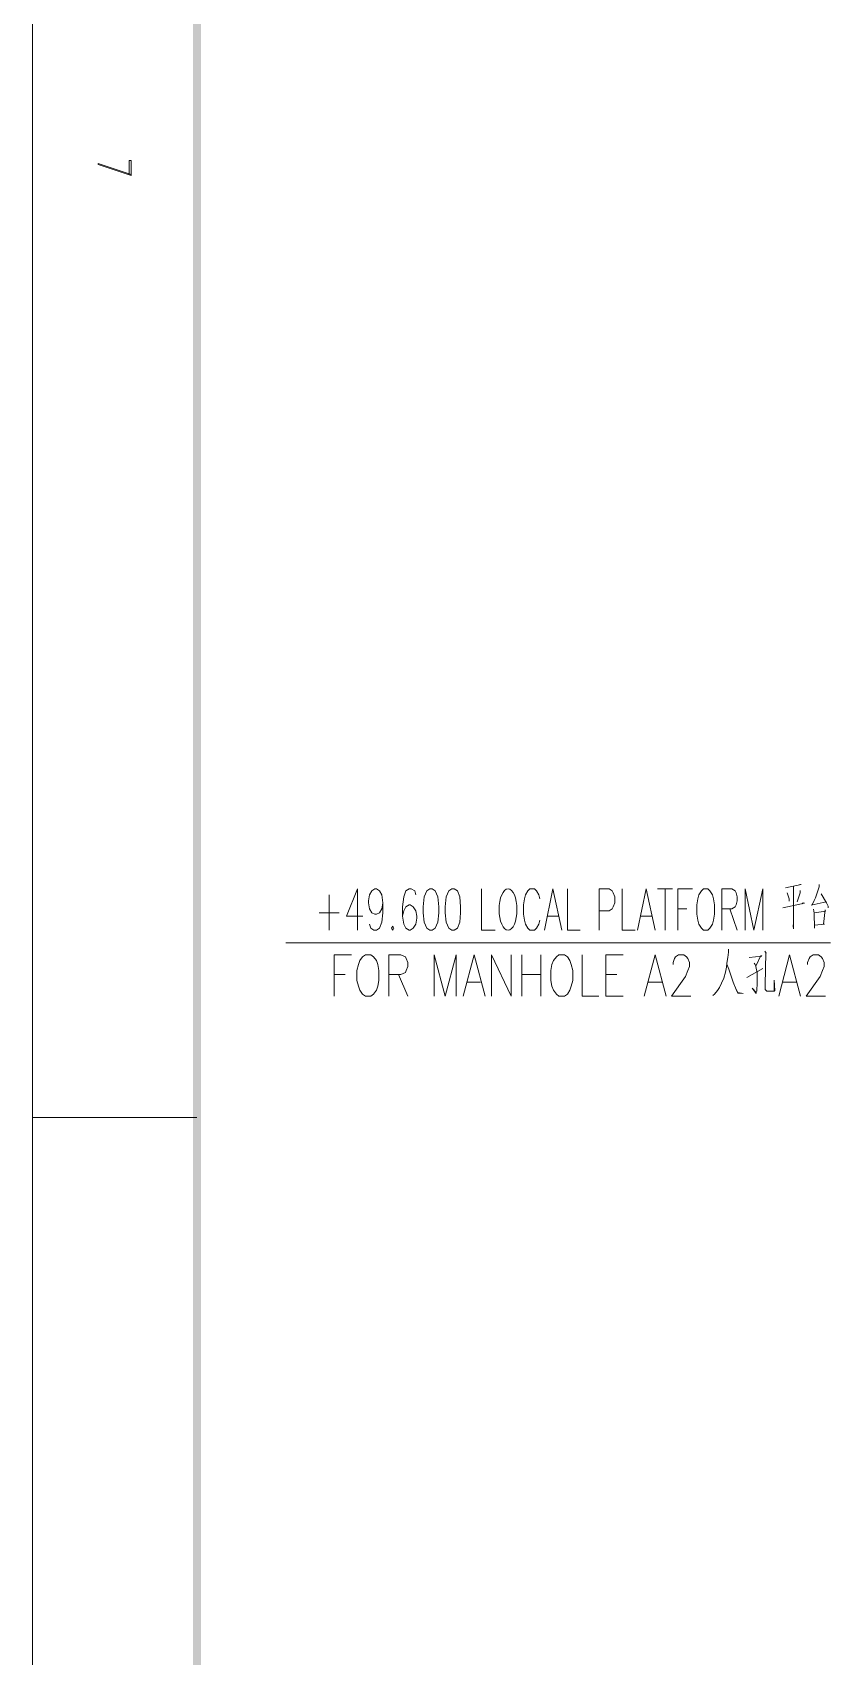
# Model space of a CAD drawing. Header units: millimetres. Extents: x 0 to 588, y 0 to 874.
# Drawn here: x 0 to 33.9, y 226 to 295 of the extents above; entities that cross this region are included whole.
import ezdxf

# ---------------------------------------------------------------- set-up
doc = ezdxf.new("R2010")
doc.units = ezdxf.units.MM
doc.layers.get('0').update_dxf_attribs({"lineweight": 18})

msp = doc.modelspace()

# ---------------------------------------------------------------- hatches: boundary and pattern name
for points in [[(7.154, 813.329), (6.816, 813.329), (7.154, 6.985)], [(6.816, 813.329), (7.154, 6.985), (6.816, 6.985)]]:
    msp.add_hatch(color=0).paths.add_polyline_path(points, flags=0)

# ---------------------------------------------------------------- linework, layer by layer
at = {"color": 0, "lineweight": 0}
for points in [[(0, 830.792), (0, 0)], [(4.191, 289.518), (4.191, 288.883), (2.794, 289.348)], [(4.191, 288.925), (2.794, 289.391), (2.794, 289.348)], [(4.191, 289.518), (4.106, 289.518), (4.106, 288.925)], [(31.983, 258.635), (32.639, 258.784), (32.618, 258.784), (32.554, 258.762)], [(32.322, 258.699), (32.322, 256.9), (32.3, 257.006), (32.322, 257.133)], [(33.401, 258.784), (33.401, 258.678), (33.337, 258.466), (33.253, 258.212), (33.189, 258.106), (33.105, 257.916), (33.062, 257.895), (33.316, 257.958), (33.697, 258.043)], [(12.594, 258.339), (12.594, 256.836)], [(13.801, 258.593), (13.335, 257.429), (14.034, 257.429)], [(13.801, 258.593), (13.801, 256.836)], [(14.88, 258), (14.838, 257.747), (14.732, 257.577), (14.605, 257.514), (14.541, 257.514), (14.415, 257.577), (14.309, 257.747), (14.266, 258), (14.266, 258.085), (14.309, 258.339), (14.415, 258.509), (14.541, 258.593), (14.605, 258.593), (14.732, 258.509), (14.838, 258.339), (14.88, 258), (14.88, 257.577), (14.838, 257.175), (14.732, 256.921), (14.605, 256.836), (14.499, 256.836), (14.372, 256.921), (14.309, 257.09)], [(16.277, 258.339), (16.235, 258.509), (16.087, 258.593), (16.002, 258.593), (15.854, 258.509), (15.769, 258.255), (15.706, 257.831), (15.706, 257.429), (15.769, 257.09), (15.854, 256.921), (16.002, 256.836), (16.044, 256.836), (16.171, 256.921), (16.277, 257.09), (16.32, 257.344), (16.32, 257.429), (16.277, 257.662), (16.171, 257.831), (16.044, 257.916), (16.002, 257.916), (15.854, 257.831), (15.769, 257.662), (15.706, 257.429)], [(19.071, 258.593), (19.071, 256.836), (19.643, 256.836)], [(21.548, 258.17), (21.505, 258.339), (21.399, 258.509), (21.315, 258.593), (21.124, 258.593), (21.04, 258.509), (20.934, 258.339), (20.892, 258.17), (20.849, 257.916), (20.849, 257.514), (20.892, 257.26), (20.934, 257.09), (21.04, 256.921), (21.124, 256.836), (21.315, 256.836), (21.399, 256.921), (21.505, 257.09), (21.548, 257.26)], [(21.738, 256.836), (22.098, 258.593), (22.479, 256.836)], [(22.712, 258.593), (22.712, 256.836), (23.262, 256.836)], [(24.067, 256.836), (24.067, 258.593), (24.49, 258.593), (24.617, 258.509), (24.659, 258.424), (24.723, 258.255), (24.723, 258), (24.659, 257.831), (24.617, 257.747), (24.49, 257.662), (24.067, 257.662)], [(25.04, 258.593), (25.04, 256.836), (25.59, 256.836)], [(25.696, 256.836), (26.056, 258.593), (26.437, 256.836)], [(26.543, 258.593), (27.178, 258.593)], [(26.86, 258.593), (26.86, 256.836)], [(27.411, 256.836), (27.411, 258.593), (28.025, 258.593)], [(29.273, 256.836), (29.273, 258.593), (29.697, 258.593), (29.845, 258.509), (29.887, 258.424), (29.93, 258.255), (29.93, 258.085), (29.887, 257.916), (29.845, 257.831), (29.697, 257.747), (29.273, 257.747)], [(30.268, 256.836), (30.268, 258.593), (30.628, 256.836), (31.009, 258.593), (31.009, 256.836)], [(31.856, 257.789), (32.787, 257.979), (32.724, 258), (32.681, 257.958)], [(32.046, 258.424), (32.131, 258.17), (32.131, 258.064)], [(32.597, 258.53), (32.597, 258.424), (32.47, 258.043)], [(33.486, 258.382), (33.718, 258), (33.761, 257.916), (33.782, 257.852), (33.782, 257.789)], [(12.171, 257.577), (13.018, 257.577)], [(21.865, 257.429), (22.331, 257.429)], [(25.823, 257.429), (26.31, 257.429)], [(27.411, 257.747), (27.792, 257.747)], [(29.612, 257.747), (29.93, 256.836)], [(33.168, 257.725), (33.189, 257.556), (33.211, 256.921), (33.211, 257.048), (33.634, 257.09), (33.592, 257.09), (33.655, 257.704), (33.676, 257.641), (33.211, 257.577)], [(10.753, 256.307), (33.888, 256.307)], [(29.549, 256.032), (29.549, 255.905), (29.527, 255.672), (29.485, 255.439), (29.464, 255.27), (29.422, 255.058), (29.358, 254.804), (29.252, 254.593), (29.168, 254.402), (29.083, 254.275), (28.956, 254.127), (28.892, 254.064)], [(31.094, 255.947), (31.157, 255.863), (31.136, 255.884), (31.115, 254.508), (31.115, 254.317), (31.136, 254.296), (31.178, 254.254), (31.496, 254.254), (31.517, 254.275), (31.496, 254.72), (31.496, 254.254)], [(12.806, 254.042), (12.806, 255.799), (13.547, 255.799)], [(15.134, 254.042), (15.134, 255.799), (15.642, 255.799), (15.833, 255.714), (15.875, 255.63), (15.938, 255.46), (15.938, 255.291), (15.875, 255.122), (15.833, 255.037), (15.642, 254.952), (15.134, 254.952)], [(17.06, 254.042), (17.06, 255.799), (17.526, 254.042), (17.992, 255.799), (17.992, 254.042)], [(18.288, 254.042), (18.754, 255.799), (19.219, 254.042)], [(19.494, 254.042), (19.494, 255.799), (20.32, 254.042), (20.32, 255.799)], [(20.786, 255.799), (20.786, 254.042)], [(21.59, 255.799), (21.59, 254.042)], [(23.347, 255.799), (23.347, 254.042), (24.045, 254.042)], [(24.342, 254.042), (24.342, 255.799), (25.082, 255.799)], [(25.971, 254.042), (26.437, 255.799), (26.903, 254.042)], [(27.199, 255.376), (27.199, 255.46), (27.263, 255.63), (27.305, 255.714), (27.432, 255.799), (27.665, 255.799), (27.771, 255.714), (27.834, 255.63), (27.898, 255.46), (27.898, 255.291), (27.834, 255.122), (27.728, 254.868), (27.136, 254.042), (27.961, 254.042)], [(29.485, 255.397), (29.57, 255.185), (29.654, 254.931), (29.76, 254.635), (29.887, 254.317), (29.951, 254.169), (30.184, 254.148), (29.951, 254.19), (29.887, 254.317)], [(30.332, 254.826), (31.009, 255.207)], [(30.438, 255.672), (30.967, 255.736), (30.924, 255.757), (30.713, 255.312), (30.692, 255.376), (30.649, 255.439)], [(30.713, 255.312), (30.734, 255.207), (30.776, 255.058), (30.776, 254.487), (30.755, 254.381), (30.755, 254.254), (30.734, 254.19), (30.734, 254.148), (30.565, 254.381), (30.734, 254.19)], [(31.686, 254.042), (32.152, 255.799), (32.618, 254.042)], [(32.914, 255.376), (32.914, 255.46), (32.978, 255.63), (33.02, 255.714), (33.147, 255.799), (33.38, 255.799), (33.486, 255.714), (33.549, 255.63), (33.613, 255.46), (33.613, 255.291), (33.549, 255.122), (33.443, 254.868), (32.851, 254.042), (33.676, 254.042)], [(12.806, 254.952), (13.271, 254.952)], [(15.536, 254.952), (15.938, 254.042)], [(18.457, 254.635), (19.029, 254.635)], [(20.786, 254.952), (21.59, 254.952)], [(24.342, 254.952), (24.807, 254.952)], [(26.141, 254.635), (26.733, 254.635)], [(31.856, 254.635), (32.449, 254.635)], [(24.342, 254.042), (25.082, 254.042)], [(6.985, 248.878), (0, 248.878)]]:
    msp.add_lwpolyline(points, dxfattribs=at)
for points in [[(16.87, 258.593), (16.743, 258.509), (16.637, 258.255), (16.595, 257.831), (16.595, 257.577), (16.637, 257.175), (16.743, 256.921), (16.87, 256.836), (16.976, 256.836), (17.103, 256.921), (17.209, 257.175), (17.251, 257.577), (17.251, 257.831), (17.209, 258.255), (17.103, 258.509), (16.976, 258.593)], [(17.801, 258.593), (17.674, 258.509), (17.568, 258.255), (17.526, 257.831), (17.526, 257.577), (17.568, 257.175), (17.674, 256.921), (17.801, 256.836), (17.907, 256.836), (18.055, 256.921), (18.14, 257.175), (18.182, 257.577), (18.182, 257.831), (18.14, 258.255), (18.055, 258.509), (17.907, 258.593)], [(28.49, 258.593), (28.406, 258.509), (28.3, 258.339), (28.258, 258.17), (28.215, 257.916), (28.215, 257.514), (28.258, 257.26), (28.3, 257.09), (28.406, 256.921), (28.49, 256.836), (28.681, 256.836), (28.765, 256.921), (28.871, 257.09), (28.914, 257.26), (28.956, 257.514), (28.956, 257.916), (28.914, 258.17), (28.871, 258.339), (28.765, 258.509), (28.681, 258.593)], [(15.303, 257.006), (15.24, 256.921), (15.303, 256.836), (15.346, 256.921)], [(14.139, 255.799), (14.012, 255.714), (13.906, 255.545), (13.843, 255.376), (13.78, 255.122), (13.78, 254.698), (13.843, 254.466), (13.906, 254.296), (14.012, 254.127), (14.139, 254.042), (14.372, 254.042), (14.478, 254.127), (14.605, 254.296), (14.668, 254.466), (14.711, 254.698), (14.711, 255.122), (14.668, 255.376), (14.605, 255.545), (14.478, 255.714), (14.372, 255.799)], [(22.352, 255.799), (22.246, 255.714), (22.119, 255.545), (22.056, 255.376), (22.013, 255.122), (22.013, 254.698), (22.056, 254.466), (22.119, 254.296), (22.246, 254.127), (22.352, 254.042), (22.585, 254.042), (22.712, 254.127), (22.818, 254.296), (22.881, 254.466), (22.945, 254.698), (22.945, 255.122), (22.881, 255.376), (22.818, 255.545), (22.712, 255.714), (22.585, 255.799)]]:
    msp.add_lwpolyline(points, close=True, dxfattribs=at)
msp.add_ellipse((20.193, 257.715), major_axis=(0, 0.878), ratio=0.433735, dxfattribs=at)

doc.saveas('drawing.dxf')
